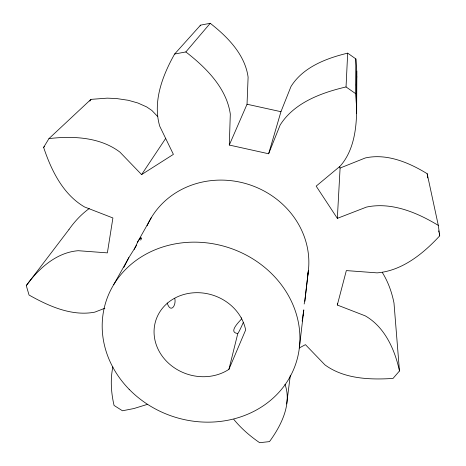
<?xml version="1.0" encoding="UTF-8"?>
<svg xmlns="http://www.w3.org/2000/svg" width="466" height="466" viewBox="0 0 466 466"><rect width="100%" height="100%" fill="white"/><g stroke="black" fill="none" stroke-linecap="round" stroke-linejoin="round"><path stroke-width="0.7" d="M174.808 298.456C176.41 305.789 170.469 313.688 167.183 302.952M299.143 348.044L305.44 344.648L324.924 364.866C344.193 379.027 370.045 379.901 393.019 378.433L399.467 370.988C394.912 349.78 384.852 327.068 365.251 315.866L337.308 305.026L346.337 270.589L377.105 272.866C402.152 270.863 423.303 253.609 439.712 235.831L438.314 225.41C417.251 212.613 391.574 201.761 366.521 207.073L337.343 218.356L316.164 186.132L340.116 166.199C354.043 150.471 356.711 127.859 356.63 107.646L356.758 71.1L355.849 58.902L347.677 53.153C326.45 58.238 302.982 67.11 290.97 86.554L280.951 111.694L268.632 153.768L229.289 145.048L230.309 114.071C226.528 87.853 205.861 67.465 185.847 51.947L174.628 54.027C162.582 75.364 152.458 101.664 159.751 126.245L173.399 154.368L141.594 174.599L119.931 152.12C100.027 137.016 72.859 135.804 48.953 138.606L43.623 147.361C51.202 170.183 62.997 194.473 84.579 206.974L112.906 217.966L107.378 252.875L78.206 250.708C56.444 252.409 38.532 268.608 26.312 285.571M356.659 113.687L356.758 71.1M356.63 107.646L355.57 93.59L355.849 58.902M229.289 145.048L247.038 104.238L248.104 77.17C245.064 54.534 227.449 36.75 210.23 23.3L200.561 25.141L174.628 54.027M356.775 76.354L356.24 85.336M337.308 305.026L337.372 303.57M355.57 93.59L346.04 86.944L347.677 53.153M337.343 218.356L340.098 168.045L339.324 166.845M299.417 347.356L303.797 309.89L302.166 321.144M304.799 301.257L308.393 270.548L304.816 301.182L304.147 304.007M233.815 419.406C241.161 428.44 250.061 436.106 259.632 442.694L269.499 441.611C281.015 425.813 292.135 404.138 284.988 384.339M286.66 403.958L290.341 375.182M112.871 366.928C110.186 379.633 111.153 392.867 114.059 405.443L122.471 410.779L133.934 408.531L147.489 404.337M228.917 369.357L245.664 329.957A46.652 41.509 18 0 0 184.635 294.273A46.652 41.509 18 0 0 159.867 352.552A46.652 41.509 18 0 0 228.917 369.357L237.806 333.487A27.424 1.718 -68.8 0 0 243.258 322.519M241.691 317.789L241.347 319.193C238.714 322.157 228.014 332.613 237.806 333.487M268.632 153.768L280.13 125.051C294.157 102.631 321.476 92.693 346.04 86.944M134.202 249.461L138.157 241.044L140.872 237.619M123.869 267.35L128.855 257.616L136.666 245.133M113.71 284.65L128.855 257.616M137.423 242.361L151.421 217.459M200.106 25.904L200.555 25.152M89.845 101.145L90.94 99.369L107.227 98.151L116.424 98.524L128.331 100.295L137.814 102.974L146.615 106.895L151.84 110.425L157.735 116.599M141.594 174.599L165.698 138.396M68.997 229.464C74.612 221.501 81.34 214.261 89.251 208.535M68.991 229.476L26.277 285.611L29.049 295.036C48.65 306.092 71.816 316.571 94.825 312.133L104.856 308.253M185.847 51.947L210.23 23.3M43.623 147.361L44.678 146.365M48.953 138.606L90.94 99.369M340.098 168.045L365.28 157.968C386.856 153.163 409.061 162.593 427.165 173.696L438.314 225.41M247.038 104.238L280.951 111.694M382.306 272.47C388.12 281.773 391.848 292.269 393.986 302.993L399.467 370.988M438.669 230.874L438.966 232.289M439.269 233.699L439.723 235.819M427.171 173.702L427.753 177.925M147.093 225.8A84.521 77.793 18 0 1 248.71 184.478A84.521 77.793 18 0 1 307.31 277.282M303.25 314.701A26.51 0.384 -85.1 0 1 303.209 315.249M139.619 239.355A26.638 1.701 -52.6 0 1 140.697 240.147M129.123 389.285A99.864 88.901 18 0 0 295.77 363.795A99.864 88.901 18 0 0 178.274 243.357A99.864 88.901 18 0 0 129.123 389.285"/></g></svg>
